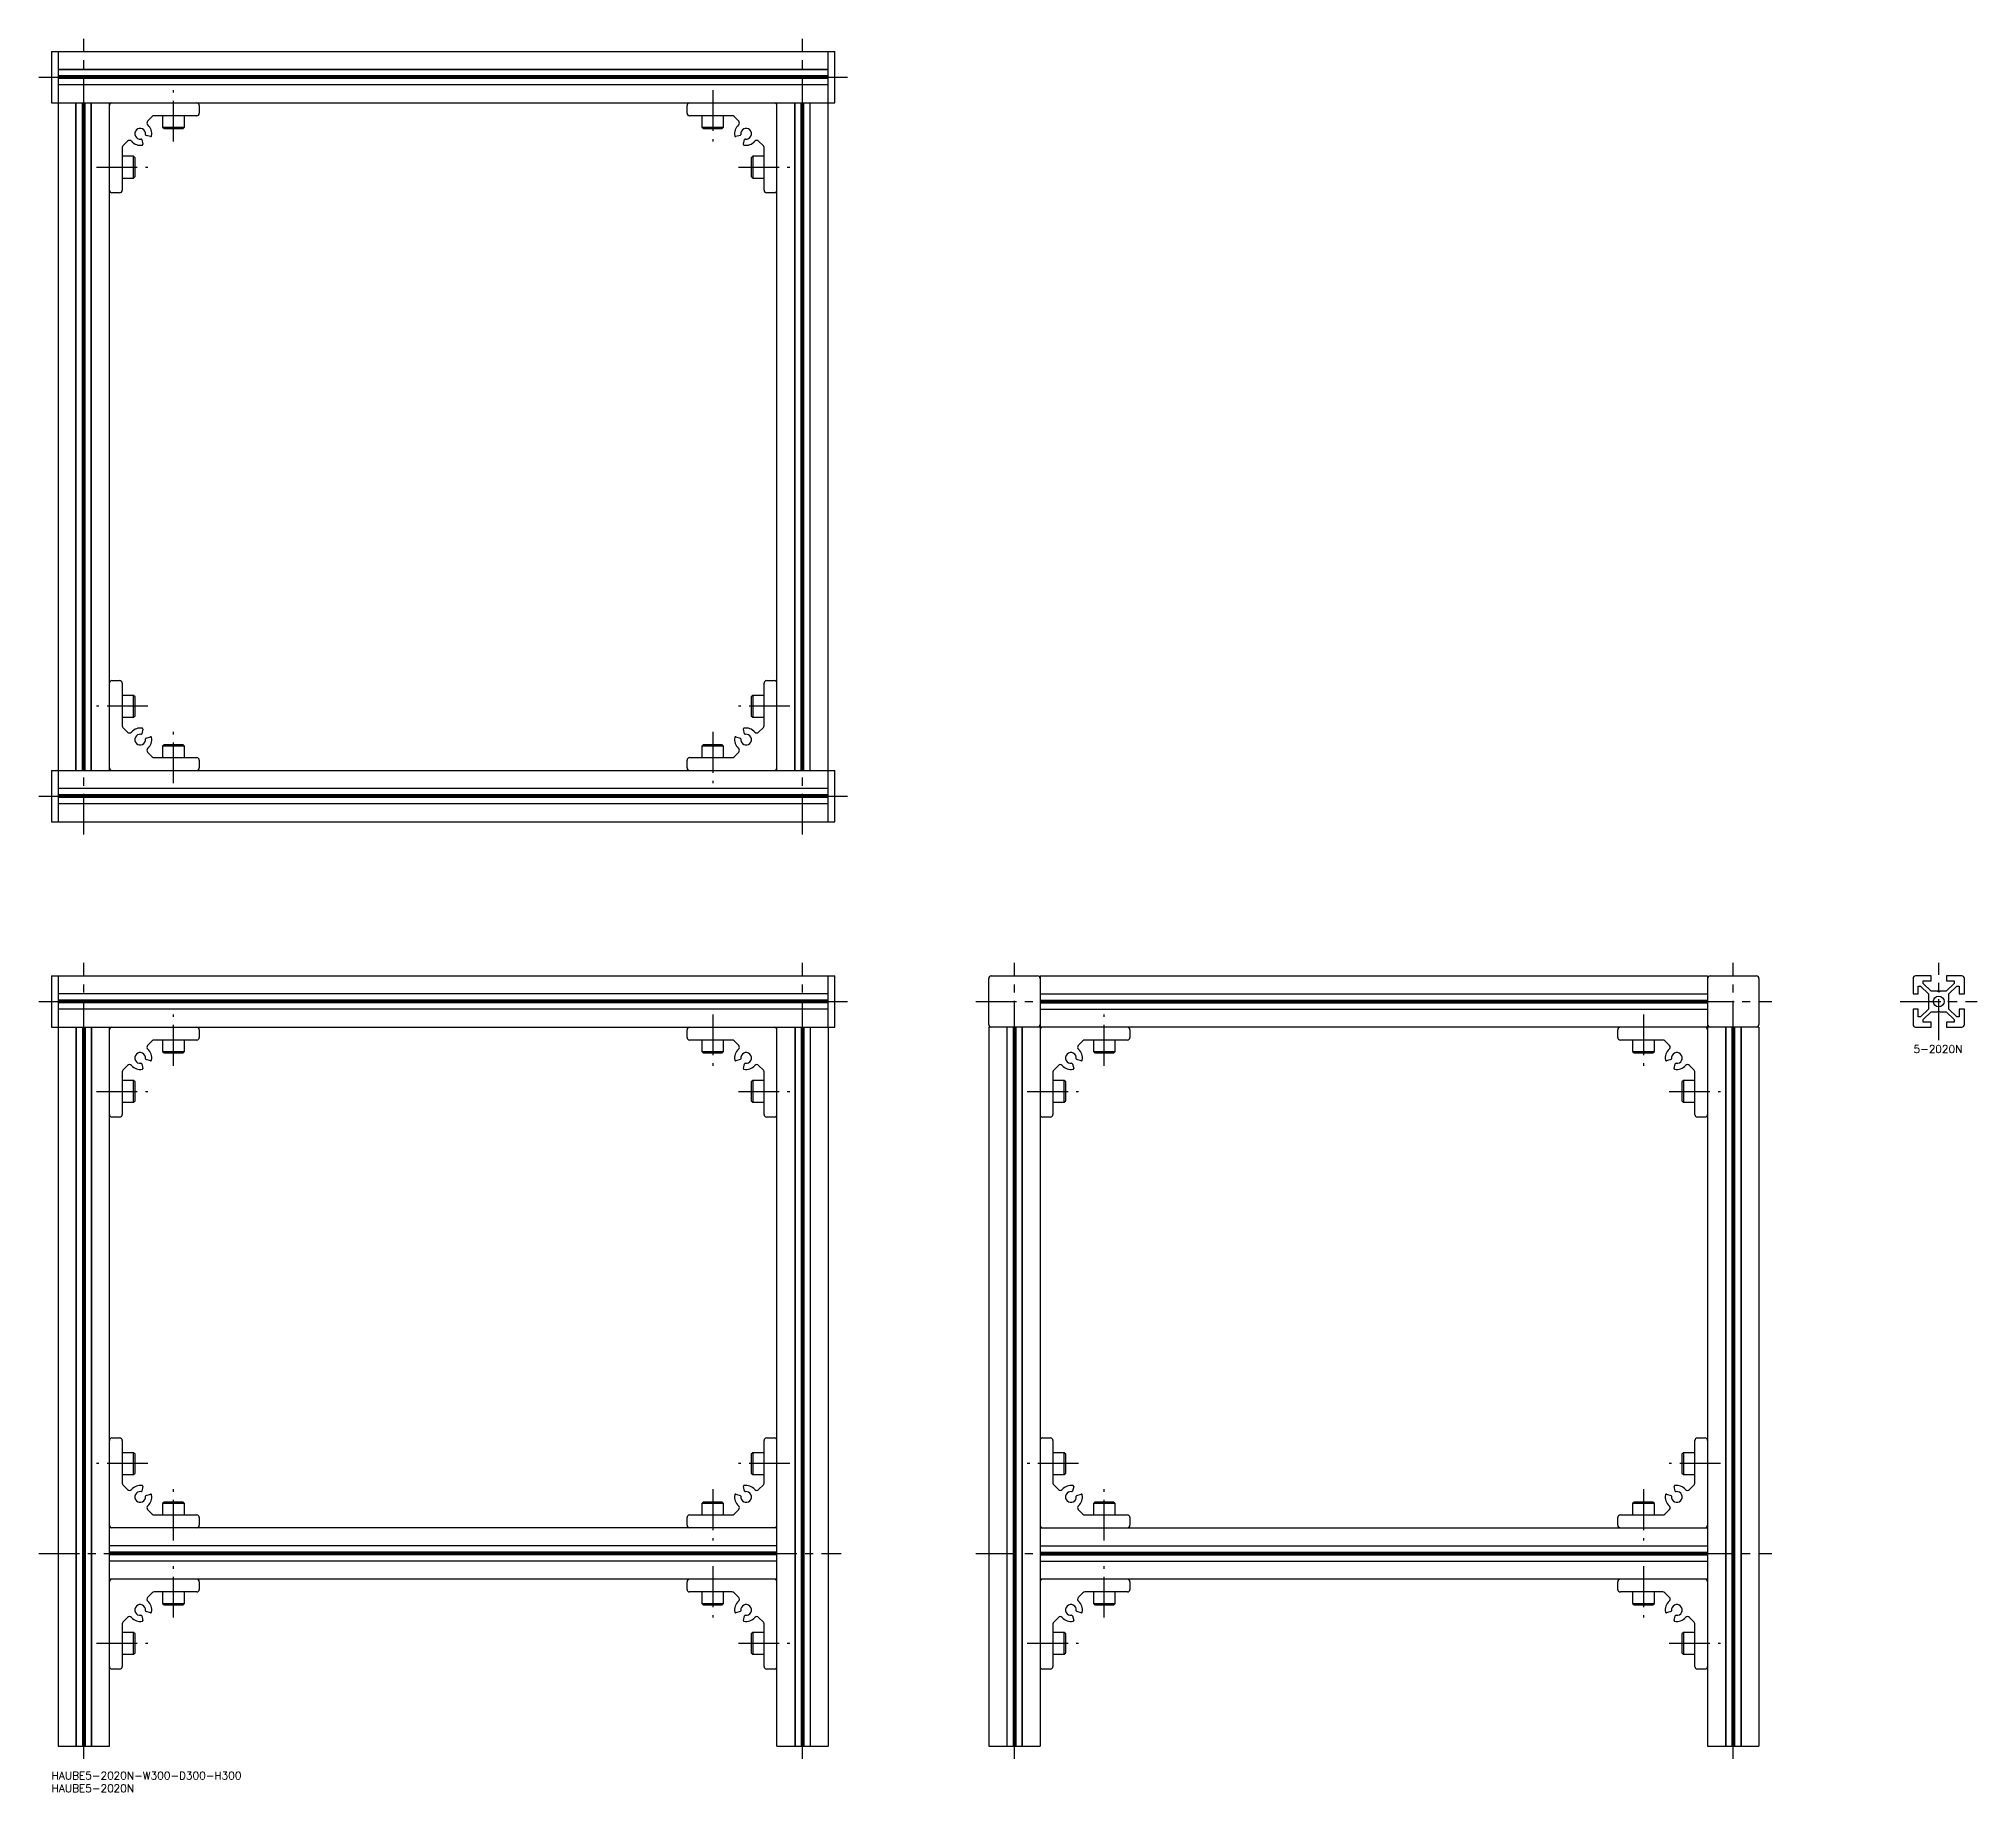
# Model space of a CAD drawing. Extents: x -5 to 750, y -8 to 675.
import ezdxf

# ---------------------------------------------------------------- set-up
doc = ezdxf.new("R2010")
doc.units = 0
doc.header["$LTSCALE"] = 0.5
doc.linetypes.add('CENTER', pattern=[50.8, 31.75, -6.35, 6.35, -6.35])
for name, color, linetype in [('MSM_CENTER', 1, 'CENTER'), ('MSM_CONTINUOUS', 7, 'CONTINUOUS'), ('MSM_PART_NUMBER', 7, 'CONTINUOUS')]:
    doc.layers.add(name, color=color, linetype=linetype)
doc.styles.get("Standard").update_dxf_attribs({"font": 'txt.shx', "height": 3, "bigfont": 'bigfont.shx'})

# ---------------------------------------------------------------- blocks, each defined once
blk = doc.blocks.new('*U8')
at = {"layer": 'MSM_PART_NUMBER'}
blk.add_text('HAUBE5-2020N-W300-D300-H300', height=3, dxfattribs=at).set_placement((0, -3))
blk = doc.blocks.new('*U9')
at = {"layer": 'MSM_PART_NUMBER'}
blk.add_text('HAUBE5-2020N', height=3, dxfattribs=at).set_placement((0, -8))
blk = doc.blocks.new('*U10')
at = {"layer": 'MSM_PART_NUMBER'}
blk.add_text('5-2020N', height=3, dxfattribs=at).set_placement((725.2, 279.97))

msp = doc.modelspace()

# ---------------------------------------------------------------- linework, layer by layer
at = {"layer": 'MSM_CENTER'}
for p, q in [((12.5, 365), (12.5, 675)), ((292.5, 365), (292.5, 675)), ((-5, 660), (310, 660)), ((47.5, 635), (47.5, 655)), ((257.5, 655), (257.5, 635)), ((17.5, 625), (37.5, 625)), ((267.5, 625), (287.5, 625)), ((37.5, 415), (17.5, 415)), ((287.5, 415), (267.5, 415)), ((47.5, 385), (47.5, 405)), ((257.5, 405), (257.5, 385)), ((-5, 380), (310, 380)), ((12.5, 5), (12.5, 315)), ((292.5, 5), (292.5, 315)), ((375, 5), (375, 315)), ((655, 5), (655, 315)), ((735, 285), (735, 315)), ((-5, 300), (310, 300)), ((47.5, 275), (47.5, 295)), ((257.5, 295), (257.5, 275)), ((360, 300), (670, 300)), ((410, 275), (410, 295)), ((620, 295), (620, 275)), ((720, 300), (750, 300)), ((17.5, 265), (37.5, 265)), ((267.5, 265), (287.5, 265)), ((380, 265), (400, 265)), ((630, 265), (650, 265)), ((37.5, 120), (17.5, 120)), ((287.5, 120), (267.5, 120)), ((400, 120), (380, 120)), ((650, 120), (630, 120)), ((47.5, 90), (47.5, 110)), ((257.5, 110), (257.5, 90)), ((410, 90), (410, 110)), ((620, 110), (620, 90)), ((-5, 85), (307.5, 85)), ((360, 85), (670, 85)), ((47.5, 60), (47.5, 80)), ((257.5, 80), (257.5, 60)), ((410, 60), (410, 80)), ((620, 80), (620, 60)), ((17.5, 50), (37.5, 50)), ((267.5, 50), (287.5, 50)), ((380, 50), (400, 50)), ((630, 50), (650, 50))]:
    msp.add_line(p, q, dxfattribs=at)
at = {"layer": 'MSM_CONTINUOUS'}
for p, q in [((0, 670), (305, 670)), ((0, 670), (0, 650)), ((2.5, 670), (2.5, 370)), ((302.5, 370), (302.5, 670)), ((305, 650), (305, 670)), ((302.5, 663), (2.5, 663)), ((302.5, 662.94), (2.5, 662.94)), ((302.5, 660.52), (2.5, 660.52)), ((302.5, 660), (2.5, 660)), ((302.5, 659.48), (2.5, 659.48)), ((302.5, 657.06), (2.5, 657.06)), ((302.5, 657), (2.5, 657)), ((0, 650), (305, 650)), ((9.5, 390), (9.5, 650)), ((9.56, 390), (9.56, 650)), ((11.98, 390), (11.98, 650)), ((12.5, 390), (12.5, 650)), ((13.02, 390), (13.02, 650)), ((15.44, 390), (15.44, 650)), ((15.5, 390), (15.5, 650)), ((22.5, 390), (22.5, 650)), ((282.5, 390), (282.5, 650)), ((289.5, 390), (289.5, 650)), ((289.56, 390), (289.56, 650)), ((291.98, 390), (291.98, 650)), ((292.5, 390), (292.5, 650)), ((293.02, 390), (293.02, 650)), ((295.44, 390), (295.44, 650)), ((295.5, 390), (295.5, 650)), ((39.21, 644.71), (37.38, 642.88)), ((56.5, 645), (39.91, 645)), ((43.25, 645), (43.25, 640.57)), ((51.75, 640.57), (51.75, 645)), ((57.5, 649), (57.5, 646)), ((247.5, 646), (247.5, 649)), ((265.09, 645), (248.5, 645)), ((253.25, 645), (253.25, 640.57)), ((261.75, 640.57), (261.75, 645)), ((267.62, 642.88), (265.79, 644.71)), ((29.62, 635.12), (27.79, 633.29)), ((35.12, 635.7), (35.58, 633.95)), ((38.55, 636.92), (36.8, 637.38)), ((43.25, 640.57), (43.82, 640)), ((43.25, 640.57), (51.75, 640.57)), ((43.82, 640), (51.18, 640)), ((51.18, 640), (51.75, 640.57)), ((253.25, 640.57), (253.82, 640)), ((253.25, 640.57), (261.75, 640.57)), ((253.82, 640), (261.18, 640)), ((261.18, 640), (261.75, 640.57)), ((268.2, 637.38), (266.45, 636.92)), ((269.42, 633.95), (269.88, 635.7)), ((277.21, 633.29), (275.38, 635.12)), ((27.5, 632.59), (27.5, 616)), ((31.93, 629.25), (27.5, 629.25)), ((32.5, 628.68), (31.93, 629.25)), ((31.93, 620.75), (31.93, 629.25)), ((32.5, 621.32), (32.5, 628.68)), ((273.07, 629.25), (272.5, 628.68)), ((272.5, 628.68), (272.5, 621.32)), ((277.5, 629.25), (273.07, 629.25)), ((273.07, 629.25), (273.07, 620.75)), ((277.5, 616), (277.5, 632.59)), ((27.5, 620.75), (31.93, 620.75)), ((31.93, 620.75), (32.5, 621.32)), ((272.5, 621.32), (273.07, 620.75)), ((273.07, 620.75), (277.5, 620.75)), ((26.5, 615), (23.5, 615)), ((281.5, 615), (278.5, 615)), ((23.5, 425), (26.5, 425)), ((27.5, 424), (27.5, 407.41)), ((277.5, 407.41), (277.5, 424)), ((278.5, 425), (281.5, 425)), ((31.93, 419.25), (27.5, 419.25)), ((32.5, 418.68), (31.93, 419.25)), ((31.93, 410.75), (31.93, 419.25)), ((32.5, 411.32), (32.5, 418.68)), ((273.07, 419.25), (272.5, 418.68)), ((272.5, 418.68), (272.5, 411.32)), ((277.5, 419.25), (273.07, 419.25)), ((273.07, 419.25), (273.07, 410.75)), ((27.5, 410.75), (31.93, 410.75)), ((31.93, 410.75), (32.5, 411.32)), ((272.5, 411.32), (273.07, 410.75)), ((273.07, 410.75), (277.5, 410.75)), ((27.79, 406.71), (29.62, 404.88)), ((35.58, 406.05), (35.12, 404.3)), ((36.8, 402.62), (38.55, 403.08)), ((266.45, 403.08), (268.2, 402.62)), ((269.88, 404.3), (269.42, 406.05)), ((275.38, 404.88), (277.21, 406.71)), ((37.38, 397.12), (39.21, 395.29)), ((39.91, 395), (56.5, 395)), ((43.82, 400), (43.25, 399.43)), ((43.25, 399.43), (43.25, 395)), ((51.75, 399.43), (43.25, 399.43)), ((51.18, 400), (43.82, 400)), ((51.75, 399.43), (51.18, 400)), ((51.75, 395), (51.75, 399.43)), ((57.5, 394), (57.5, 391)), ((247.5, 391), (247.5, 394)), ((248.5, 395), (265.09, 395)), ((253.82, 400), (253.25, 399.43)), ((253.25, 399.43), (253.25, 395)), ((261.75, 399.43), (253.25, 399.43)), ((261.18, 400), (253.82, 400)), ((261.75, 399.43), (261.18, 400)), ((261.75, 395), (261.75, 399.43)), ((265.79, 395.29), (267.62, 397.12)), ((0, 390), (305, 390)), ((0, 390), (0, 370)), ((305, 370), (305, 390)), ((302.5, 383), (2.5, 383)), ((302.5, 382.94), (2.5, 382.94)), ((302.5, 380.52), (2.5, 380.52)), ((302.5, 380), (2.5, 380)), ((302.5, 379.48), (2.5, 379.48)), ((0, 370), (305, 370)), ((302.5, 377.06), (2.5, 377.06)), ((302.5, 377), (2.5, 377)), ((0, 310), (305, 310)), ((0, 310), (0, 290)), ((2.5, 310), (2.5, 10)), ((302.5, 290), (302.5, 310)), ((305, 290), (305, 310)), ((366, 310), (384, 310)), ((385, 310), (385, 10)), ((385, 310), (645, 310)), ((645, 310), (645, 10)), ((646, 310), (664, 310)), ((732, 310), (726, 310)), ((732, 308), (732, 310)), ((744, 310), (738, 310)), ((738, 310), (738, 308)), ((302.5, 303), (2.5, 303)), ((302.5, 302.94), (2.5, 302.94)), ((365, 291), (365, 309)), ((385, 303), (645, 303)), ((385, 302.94), (645, 302.94)), ((665, 309), (665, 291)), ((725, 309), (725, 303)), ((725, 303), (727, 303)), ((727, 303), (727, 306)), ((727, 306), (727.94, 306)), ((727.94, 306), (731, 302.94)), ((729, 307.06), (729, 308)), ((729, 308), (732, 308)), ((732.06, 304), (729, 307.06)), ((731, 302.94), (731, 300.52)), ((734.48, 304), (732.06, 304)), ((735, 303.7), (734.48, 304)), ((735.52, 304), (735, 303.7)), ((737.94, 304), (735.52, 304)), ((741, 307.06), (737.94, 304)), ((738, 308), (741, 308)), ((739, 302.94), (742.06, 306)), ((739, 300.52), (739, 302.94)), ((741, 308), (741, 307.06)), ((742.06, 306), (743, 306)), ((743, 306), (743, 303)), ((743, 303), (745, 303)), ((745, 303), (745, 309)), ((302.5, 300.52), (2.5, 300.52)), ((302.5, 300), (2.5, 300)), ((302.5, 299.48), (2.5, 299.48)), ((302.5, 297.06), (2.5, 297.06)), ((302.5, 297), (2.5, 297)), ((385, 300.52), (645, 300.52)), ((385, 300), (645, 300)), ((385, 299.48), (645, 299.48)), ((385, 297.06), (645, 297.06)), ((385, 297), (645, 297)), ((727, 297), (725, 297)), ((725, 297), (725, 291)), ((727, 294), (727, 297)), ((731, 297.06), (727.94, 294)), ((729, 292.94), (732.06, 296)), ((731, 300.52), (731.3, 300)), ((731.3, 300), (731, 299.48)), ((731, 299.48), (731, 297.06)), ((732.06, 296), (734.48, 296)), ((734.48, 296), (735, 296.3)), ((735, 296.3), (735.52, 296)), ((735.52, 296), (737.94, 296)), ((737.94, 296), (741, 292.94)), ((738.7, 300), (739, 300.52)), ((739, 299.48), (738.7, 300)), ((739, 297.06), (739, 299.48)), ((742.06, 294), (739, 297.06)), ((745, 297), (743, 297)), ((743, 297), (743, 294)), ((745, 291), (745, 297)), ((0, 290), (305, 290)), ((9.5, 290), (9.5, 10)), ((9.56, 290), (9.56, 10)), ((11.98, 290), (11.98, 10)), ((12.5, 290), (12.5, 10)), ((13.02, 290), (13.02, 10)), ((15.44, 290), (15.44, 10)), ((15.5, 290), (15.5, 10)), ((22.5, 10), (22.5, 290)), ((57.5, 289), (57.5, 286)), ((247.5, 286), (247.5, 289)), ((282.5, 10), (282.5, 290)), ((289.5, 290), (289.5, 10)), ((289.56, 290), (289.56, 10)), ((291.98, 290), (291.98, 10)), ((292.5, 290), (292.5, 10)), ((293.02, 290), (293.02, 10)), ((295.44, 290), (295.44, 10)), ((295.5, 290), (295.5, 10)), ((302.5, 290), (302.5, 10)), ((665, 290), (365, 290)), ((365, 290), (365, 10)), ((372, 290), (372, 10)), ((372.06, 290), (372.06, 10)), ((374.48, 290), (374.48, 10)), ((375, 290), (375, 10)), ((375.52, 290), (375.52, 10)), ((377.94, 290), (377.94, 10)), ((378, 290), (378, 10)), ((420, 289), (420, 286)), ((610, 286), (610, 289)), ((652, 290), (652, 10)), ((652.06, 290), (652.06, 10)), ((654.48, 290), (654.48, 10)), ((655, 290), (655, 10)), ((655.52, 290), (655.52, 10)), ((657.94, 290), (657.94, 10)), ((658, 290), (658, 10)), ((665, 290), (665, 10)), ((726, 290), (732, 290)), ((727.94, 294), (727, 294)), ((729, 292), (729, 292.94)), ((732, 292), (729, 292)), ((732, 290), (732, 292)), ((741, 292), (738, 292)), ((738, 292), (738, 290)), ((738, 290), (744, 290)), ((741, 292.94), (741, 292)), ((743, 294), (742.06, 294)), ((39.21, 284.71), (37.38, 282.88)), ((56.5, 285), (39.91, 285)), ((43.25, 285), (43.25, 280.57)), ((43.25, 280.57), (43.82, 280)), ((43.25, 280.57), (51.75, 280.57)), ((43.82, 280), (51.18, 280)), ((51.18, 280), (51.75, 280.57)), ((51.75, 280.57), (51.75, 285)), ((265.09, 285), (248.5, 285)), ((253.25, 285), (253.25, 280.57)), ((253.25, 280.57), (253.82, 280)), ((253.25, 280.57), (261.75, 280.57)), ((253.82, 280), (261.18, 280)), ((261.18, 280), (261.75, 280.57)), ((261.75, 280.57), (261.75, 285)), ((267.62, 282.88), (265.79, 284.71)), ((401.71, 284.71), (399.88, 282.88)), ((419, 285), (402.41, 285)), ((405.75, 285), (405.75, 280.57)), ((405.75, 280.57), (406.32, 280)), ((405.75, 280.57), (414.25, 280.57)), ((406.32, 280), (413.68, 280)), ((413.68, 280), (414.25, 280.57)), ((414.25, 280.57), (414.25, 285)), ((627.59, 285), (611, 285)), ((615.75, 285), (615.75, 280.57)), ((615.75, 280.57), (616.32, 280)), ((615.75, 280.57), (624.25, 280.57)), ((616.32, 280), (623.68, 280)), ((623.68, 280), (624.25, 280.57)), ((624.25, 280.57), (624.25, 285)), ((630.12, 282.88), (628.29, 284.71)), ((27.5, 272.59), (27.5, 256)), ((29.62, 275.12), (27.79, 273.29)), ((35.12, 275.7), (35.58, 273.95)), ((38.55, 276.92), (36.8, 277.38)), ((268.2, 277.38), (266.45, 276.92)), ((269.42, 273.95), (269.88, 275.7)), ((277.21, 273.29), (275.38, 275.12)), ((277.5, 256), (277.5, 272.59)), ((390, 272.59), (390, 256)), ((392.12, 275.12), (390.29, 273.29)), ((397.62, 275.7), (398.08, 273.95)), ((401.05, 276.92), (399.3, 277.38)), ((630.7, 277.38), (628.95, 276.92)), ((631.92, 273.95), (632.38, 275.7)), ((639.71, 273.29), (637.88, 275.12)), ((640, 256), (640, 272.59)), ((31.93, 269.25), (27.5, 269.25)), ((32.5, 268.68), (31.93, 269.25)), ((31.93, 260.75), (31.93, 269.25)), ((32.5, 261.32), (32.5, 268.68)), ((273.07, 269.25), (272.5, 268.68)), ((272.5, 268.68), (272.5, 261.32)), ((277.5, 269.25), (273.07, 269.25)), ((273.07, 269.25), (273.07, 260.75)), ((394.43, 269.25), (390, 269.25)), ((395, 268.68), (394.43, 269.25)), ((394.43, 260.75), (394.43, 269.25)), ((395, 261.32), (395, 268.68)), ((635.57, 269.25), (635, 268.68)), ((635, 268.68), (635, 261.32)), ((640, 269.25), (635.57, 269.25)), ((635.57, 269.25), (635.57, 260.75)), ((27.5, 260.75), (31.93, 260.75)), ((31.93, 260.75), (32.5, 261.32)), ((272.5, 261.32), (273.07, 260.75)), ((273.07, 260.75), (277.5, 260.75)), ((390, 260.75), (394.43, 260.75)), ((394.43, 260.75), (395, 261.32)), ((635, 261.32), (635.57, 260.75)), ((635.57, 260.75), (640, 260.75)), ((26.5, 255), (23.5, 255)), ((281.5, 255), (278.5, 255)), ((389, 255), (386, 255)), ((644, 255), (641, 255)), ((23.5, 130), (26.5, 130)), ((27.5, 129), (27.5, 112.41)), ((277.5, 112.41), (277.5, 129)), ((278.5, 130), (281.5, 130)), ((386, 130), (389, 130)), ((390, 129), (390, 112.41)), ((640, 112.41), (640, 129)), ((641, 130), (644, 130)), ((31.93, 124.25), (27.5, 124.25)), ((32.5, 123.68), (31.93, 124.25)), ((31.93, 115.75), (31.93, 124.25)), ((32.5, 116.32), (32.5, 123.68)), ((273.07, 124.25), (272.5, 123.68)), ((272.5, 123.68), (272.5, 116.32)), ((277.5, 124.25), (273.07, 124.25)), ((273.07, 124.25), (273.07, 115.75)), ((394.43, 124.25), (390, 124.25)), ((395, 123.68), (394.43, 124.25)), ((394.43, 115.75), (394.43, 124.25)), ((395, 116.32), (395, 123.68)), ((635.57, 124.25), (635, 123.68)), ((635, 123.68), (635, 116.32)), ((640, 124.25), (635.57, 124.25)), ((635.57, 124.25), (635.57, 115.75)), ((27.5, 115.75), (31.93, 115.75)), ((31.93, 115.75), (32.5, 116.32)), ((272.5, 116.32), (273.07, 115.75)), ((273.07, 115.75), (277.5, 115.75)), ((390, 115.75), (394.43, 115.75)), ((394.43, 115.75), (395, 116.32)), ((635, 116.32), (635.57, 115.75)), ((635.57, 115.75), (640, 115.75)), ((27.79, 111.71), (29.62, 109.88)), ((35.58, 111.05), (35.12, 109.3)), ((36.8, 107.62), (38.55, 108.08)), ((266.45, 108.08), (268.2, 107.62)), ((269.88, 109.3), (269.42, 111.05)), ((275.38, 109.88), (277.21, 111.71)), ((390.29, 111.71), (392.12, 109.88)), ((398.08, 111.05), (397.62, 109.3)), ((399.3, 107.62), (401.05, 108.08)), ((628.95, 108.08), (630.7, 107.62)), ((632.38, 109.3), (631.92, 111.05)), ((637.88, 109.88), (639.71, 111.71)), ((37.38, 102.12), (39.21, 100.29)), ((39.91, 100), (56.5, 100)), ((43.82, 105), (43.25, 104.43)), ((43.25, 104.43), (43.25, 100)), ((51.75, 104.43), (43.25, 104.43)), ((51.18, 105), (43.82, 105)), ((51.75, 104.43), (51.18, 105)), ((51.75, 100), (51.75, 104.43)), ((57.5, 99), (57.5, 96)), ((247.5, 96), (247.5, 99)), ((248.5, 100), (265.09, 100)), ((253.82, 105), (253.25, 104.43)), ((253.25, 104.43), (253.25, 100)), ((261.75, 104.43), (253.25, 104.43)), ((261.18, 105), (253.82, 105)), ((261.75, 104.43), (261.18, 105)), ((261.75, 100), (261.75, 104.43)), ((265.79, 100.29), (267.62, 102.12)), ((399.88, 102.12), (401.71, 100.29)), ((402.41, 100), (419, 100)), ((406.32, 105), (405.75, 104.43)), ((405.75, 104.43), (405.75, 100)), ((414.25, 104.43), (405.75, 104.43)), ((413.68, 105), (406.32, 105)), ((414.25, 104.43), (413.68, 105)), ((414.25, 100), (414.25, 104.43)), ((420, 99), (420, 96)), ((610, 96), (610, 99)), ((611, 100), (627.59, 100)), ((616.32, 105), (615.75, 104.43)), ((615.75, 104.43), (615.75, 100)), ((624.25, 104.43), (615.75, 104.43)), ((623.68, 105), (616.32, 105)), ((624.25, 104.43), (623.68, 105)), ((624.25, 100), (624.25, 104.43)), ((628.29, 100.29), (630.12, 102.12)), ((282.5, 95), (22.5, 95)), ((385, 95), (645, 95)), ((282.5, 88), (22.5, 88)), ((282.5, 87.94), (22.5, 87.94)), ((282.5, 85.52), (22.5, 85.52)), ((282.5, 85), (22.5, 85)), ((282.5, 84.48), (22.5, 84.48)), ((385, 88), (645, 88)), ((385, 87.94), (645, 87.94)), ((385, 85.52), (645, 85.52)), ((385, 85), (645, 85)), ((385, 84.48), (645, 84.48)), ((282.5, 82.06), (22.5, 82.06)), ((282.5, 82), (22.5, 82)), ((385, 82.06), (645, 82.06)), ((385, 82), (645, 82)), ((282.5, 75), (22.5, 75)), ((39.21, 69.71), (37.38, 67.88)), ((56.5, 70), (39.91, 70)), ((43.25, 70), (43.25, 65.57)), ((51.75, 65.57), (51.75, 70)), ((57.5, 74), (57.5, 71)), ((247.5, 71), (247.5, 74)), ((265.09, 70), (248.5, 70)), ((253.25, 70), (253.25, 65.57)), ((261.75, 65.57), (261.75, 70)), ((267.62, 67.88), (265.79, 69.71)), ((645, 75), (385, 75)), ((401.71, 69.71), (399.88, 67.88)), ((419, 70), (402.41, 70)), ((405.75, 70), (405.75, 65.57)), ((414.25, 65.57), (414.25, 70)), ((420, 74), (420, 71)), ((610, 71), (610, 74)), ((627.59, 70), (611, 70)), ((615.75, 70), (615.75, 65.57)), ((624.25, 65.57), (624.25, 70)), ((630.12, 67.88), (628.29, 69.71)), ((35.12, 60.7), (35.58, 58.95)), ((38.55, 61.92), (36.8, 62.38)), ((43.25, 65.57), (43.82, 65)), ((43.25, 65.57), (51.75, 65.57)), ((43.82, 65), (51.18, 65)), ((51.18, 65), (51.75, 65.57)), ((253.25, 65.57), (253.82, 65)), ((253.25, 65.57), (261.75, 65.57)), ((253.82, 65), (261.18, 65)), ((261.18, 65), (261.75, 65.57)), ((268.2, 62.38), (266.45, 61.92)), ((269.42, 58.95), (269.88, 60.7)), ((397.62, 60.7), (398.08, 58.95)), ((401.05, 61.92), (399.3, 62.38)), ((405.75, 65.57), (406.32, 65)), ((405.75, 65.57), (414.25, 65.57)), ((406.32, 65), (413.68, 65)), ((413.68, 65), (414.25, 65.57)), ((615.75, 65.57), (616.32, 65)), ((615.75, 65.57), (624.25, 65.57)), ((616.32, 65), (623.68, 65)), ((623.68, 65), (624.25, 65.57)), ((630.7, 62.38), (628.95, 61.92)), ((631.92, 58.95), (632.38, 60.7)), ((27.5, 57.59), (27.5, 41)), ((31.93, 54.25), (27.5, 54.25)), ((29.62, 60.12), (27.79, 58.29)), ((32.5, 53.68), (31.93, 54.25)), ((31.93, 45.75), (31.93, 54.25)), ((32.5, 46.32), (32.5, 53.68)), ((273.07, 54.25), (272.5, 53.68)), ((272.5, 53.68), (272.5, 46.32)), ((277.5, 54.25), (273.07, 54.25)), ((273.07, 54.25), (273.07, 45.75)), ((277.21, 58.29), (275.38, 60.12)), ((277.5, 41), (277.5, 57.59)), ((390, 57.59), (390, 41)), ((394.43, 54.25), (390, 54.25)), ((392.12, 60.12), (390.29, 58.29)), ((395, 53.68), (394.43, 54.25)), ((394.43, 45.75), (394.43, 54.25)), ((395, 46.32), (395, 53.68)), ((635.57, 54.25), (635, 53.68)), ((635, 53.68), (635, 46.32)), ((640, 54.25), (635.57, 54.25)), ((635.57, 54.25), (635.57, 45.75)), ((639.71, 58.29), (637.88, 60.12)), ((640, 41), (640, 57.59)), ((27.5, 45.75), (31.93, 45.75)), ((31.93, 45.75), (32.5, 46.32)), ((272.5, 46.32), (273.07, 45.75)), ((273.07, 45.75), (277.5, 45.75)), ((390, 45.75), (394.43, 45.75)), ((394.43, 45.75), (395, 46.32)), ((635, 46.32), (635.57, 45.75)), ((635.57, 45.75), (640, 45.75)), ((26.5, 40), (23.5, 40)), ((281.5, 40), (278.5, 40)), ((389, 40), (386, 40)), ((644, 40), (641, 40)), ((2.5, 10), (22.5, 10)), ((282.5, 10), (302.5, 10)), ((365, 10), (385, 10)), ((645, 10), (665, 10))]:
    msp.add_line(p, q, dxfattribs=at)
msp.add_circle((735, 300), 2.1, dxfattribs=at)
for centre, radius, start, end in [((23.5, 649), 1, 90, 180), ((56.5, 649), 1, 0, 90), ((248.5, 649), 1, 90, 180), ((281.5, 649), 1, 0, 90), ((38.09, 642.17), 1, 135, 229.31913), ((39.91, 644), 1, 90, 135), ((56.5, 646), 1, 270, 0), ((248.5, 646), 1, 180, 270), ((265.09, 644), 1, 45, 90), ((266.91, 642.17), 1, 310.68088, 45), ((30.33, 634.41), 1, 40.68088, 135), ((34.5, 638), 4.5, 220.68088, 280.90396), ((34.5, 638), 2.1, 352.18075, 277.81924), ((34.83, 635.62), 0.3, 15, 97.81924), ((36.88, 637.67), 0.3, 172.18076, 255), ((34.5, 638), 4.5, 349.09604, 49.31912), ((38.62, 637.21), 0.3, 255, 349.09606), ((270.5, 638), 4.5, 130.68088, 190.90396), ((266.38, 637.21), 0.3, 190.90396, 285), ((268.12, 637.67), 0.3, 285, 7.81924), ((270.5, 638), 2.1, 262.18075, 187.81924), ((270.5, 638), 4.5, 259.09604, 319.31912), ((270.17, 635.62), 0.3, 82.18076, 165), ((274.67, 634.41), 1, 45, 139.31913), ((28.5, 632.59), 1, 135, 180), ((35.29, 633.88), 0.3, 280.90396, 15), ((269.71, 633.88), 0.3, 165, 259.09606), ((276.5, 632.59), 1, 0, 45), ((23.5, 616), 1, 180, 270), ((26.5, 616), 1, 270, 0), ((278.5, 616), 1, 180, 270), ((281.5, 616), 1, 270, 0), ((23.5, 424), 1, 90, 180), ((26.5, 424), 1, 0, 90), ((278.5, 424), 1, 90, 180), ((281.5, 424), 1, 0, 90), ((28.5, 407.41), 1, 180, 225), ((30.33, 405.59), 1, 225, 319.31913), ((34.5, 402), 4.5, 79.09604, 139.31912), ((34.5, 402), 2.1, 82.18075, 7.81924), ((34.83, 404.38), 0.3, 262.18076, 345), ((35.29, 406.12), 0.3, 345, 79.09606), ((36.88, 402.33), 0.3, 105, 187.81924), ((34.5, 402), 4.5, 310.68088, 10.90396), ((38.62, 402.79), 0.3, 10.90396, 105), ((270.5, 402), 4.5, 169.09604, 229.31912), ((266.38, 402.79), 0.3, 75, 169.09606), ((268.12, 402.33), 0.3, 352.18076, 75), ((270.5, 402), 2.1, 172.18075, 97.81924), ((269.71, 406.12), 0.3, 100.90396, 195), ((270.5, 402), 4.5, 40.68088, 100.90396), ((270.17, 404.38), 0.3, 195, 277.81924), ((274.67, 405.59), 1, 220.68088, 315), ((276.5, 407.41), 1, 315, 0), ((38.09, 397.83), 1, 130.68088, 225), ((39.91, 396), 1, 225, 270), ((56.5, 394), 1, 0, 90), ((248.5, 394), 1, 90, 180), ((265.09, 396), 1, 270, 315), ((266.91, 397.83), 1, 315, 49.31913), ((23.5, 391), 1, 180, 270), ((56.5, 391), 1, 270, 0), ((248.5, 391), 1, 180, 270), ((281.5, 391), 1, 270, 0), ((366, 309), 1, 90, 180), ((384, 309), 1, 0, 90), ((646, 309), 1, 90, 180), ((664, 309), 1, 0, 90), ((726, 309), 1, 90, 180), ((744, 309), 1, 0, 90), ((23.5, 289), 1, 90, 180), ((56.5, 289), 1, 0, 90), ((248.5, 289), 1, 90, 180), ((281.5, 289), 1, 0, 90), ((366, 291), 1, 180, 270), ((384, 291), 1, 270, 0), ((386, 289), 1, 90, 180), ((419, 289), 1, 0, 90), ((611, 289), 1, 90, 180), ((644, 289), 1, 0, 90), ((646, 291), 1, 180, 270), ((664, 291), 1, 270, 0), ((726, 291), 1, 180, 270), ((744, 291), 1, 270, 0), ((34.5, 278), 2.1, 352.18075, 277.81924), ((38.09, 282.17), 1, 135, 229.31913), ((34.5, 278), 4.5, 349.09604, 49.31912), ((39.91, 284), 1, 90, 135), ((56.5, 286), 1, 270, 0), ((248.5, 286), 1, 180, 270), ((265.09, 284), 1, 45, 90), ((270.5, 278), 4.5, 130.68088, 190.90396), ((266.91, 282.17), 1, 310.68088, 45), ((270.5, 278), 2.1, 262.18075, 187.81924), ((397, 278), 2.1, 352.18075, 277.81924), ((400.59, 282.17), 1, 135, 229.31913), ((397, 278), 4.5, 349.09604, 49.31912), ((402.41, 284), 1, 90, 135), ((419, 286), 1, 270, 0), ((611, 286), 1, 180, 270), ((627.59, 284), 1, 45, 90), ((633, 278), 4.5, 130.68088, 190.90396), ((629.41, 282.17), 1, 310.68088, 45), ((633, 278), 2.1, 262.18075, 187.81924), ((28.5, 272.59), 1, 135, 180), ((30.33, 274.41), 1, 40.68088, 135), ((34.5, 278), 4.5, 220.68088, 280.90396), ((34.83, 275.62), 0.3, 15, 97.81924), ((35.29, 273.88), 0.3, 280.90396, 15), ((36.88, 277.67), 0.3, 172.18076, 255), ((38.62, 277.21), 0.3, 255, 349.09606), ((266.38, 277.21), 0.3, 190.90396, 285), ((268.12, 277.67), 0.3, 285, 7.81924), ((269.71, 273.88), 0.3, 165, 259.09606), ((270.5, 278), 4.5, 259.09604, 319.31912), ((270.17, 275.62), 0.3, 82.18076, 165), ((274.67, 274.41), 1, 45, 139.31913), ((276.5, 272.59), 1, 0, 45), ((391, 272.59), 1, 135, 180), ((392.83, 274.41), 1, 40.68088, 135), ((397, 278), 4.5, 220.68088, 280.90396), ((397.33, 275.62), 0.3, 15, 97.81924), ((397.79, 273.88), 0.3, 280.90396, 15), ((399.38, 277.67), 0.3, 172.18076, 255), ((401.12, 277.21), 0.3, 255, 349.09606), ((628.88, 277.21), 0.3, 190.90396, 285), ((630.62, 277.67), 0.3, 285, 7.81924), ((632.21, 273.88), 0.3, 165, 259.09606), ((633, 278), 4.5, 259.09604, 319.31912), ((632.67, 275.62), 0.3, 82.18076, 165), ((637.17, 274.41), 1, 45, 139.31913), ((639, 272.59), 1, 0, 45), ((23.5, 256), 1, 180, 270), ((26.5, 256), 1, 270, 0), ((278.5, 256), 1, 180, 270), ((281.5, 256), 1, 270, 0), ((386, 256), 1, 180, 270), ((389, 256), 1, 270, 0), ((641, 256), 1, 180, 270), ((644, 256), 1, 270, 0), ((23.5, 129), 1, 90, 180), ((26.5, 129), 1, 0, 90), ((278.5, 129), 1, 90, 180), ((281.5, 129), 1, 0, 90), ((386, 129), 1, 90, 180), ((389, 129), 1, 0, 90), ((641, 129), 1, 90, 180), ((644, 129), 1, 0, 90), ((28.5, 112.41), 1, 180, 225), ((30.33, 110.59), 1, 225, 319.31913), ((34.5, 107), 4.5, 79.09604, 139.31912), ((34.5, 107), 2.1, 82.18075, 7.81924), ((34.83, 109.38), 0.3, 262.18076, 345), ((35.29, 111.12), 0.3, 345, 79.09606), ((36.88, 107.33), 0.3, 105, 187.81924), ((34.5, 107), 4.5, 310.68088, 10.90396), ((38.62, 107.79), 0.3, 10.90396, 105), ((270.5, 107), 4.5, 169.09604, 229.31912), ((266.38, 107.79), 0.3, 75, 169.09606), ((268.12, 107.33), 0.3, 352.18076, 75), ((270.5, 107), 2.1, 172.18075, 97.81924), ((269.71, 111.12), 0.3, 100.90396, 195), ((270.5, 107), 4.5, 40.68088, 100.90396), ((270.17, 109.38), 0.3, 195, 277.81924), ((274.67, 110.59), 1, 220.68088, 315), ((276.5, 112.41), 1, 315, 0), ((391, 112.41), 1, 180, 225), ((392.83, 110.59), 1, 225, 319.31913), ((397, 107), 4.5, 79.09604, 139.31912), ((397, 107), 2.1, 82.18075, 7.81924), ((397.33, 109.38), 0.3, 262.18076, 345), ((397.79, 111.12), 0.3, 345, 79.09606), ((399.38, 107.33), 0.3, 105, 187.81924), ((397, 107), 4.5, 310.68088, 10.90396), ((401.12, 107.79), 0.3, 10.90396, 105), ((633, 107), 4.5, 169.09604, 229.31912), ((628.88, 107.79), 0.3, 75, 169.09606), ((630.62, 107.33), 0.3, 352.18076, 75), ((633, 107), 2.1, 172.18075, 97.81924), ((632.21, 111.12), 0.3, 100.90396, 195), ((633, 107), 4.5, 40.68088, 100.90396), ((632.67, 109.38), 0.3, 195, 277.81924), ((637.17, 110.59), 1, 220.68088, 315), ((639, 112.41), 1, 315, 0), ((38.09, 102.83), 1, 130.68088, 225), ((39.91, 101), 1, 225, 270), ((56.5, 99), 1, 0, 90), ((248.5, 99), 1, 90, 180), ((265.09, 101), 1, 270, 315), ((266.91, 102.83), 1, 315, 49.31913), ((400.59, 102.83), 1, 130.68088, 225), ((402.41, 101), 1, 225, 270), ((419, 99), 1, 0, 90), ((611, 99), 1, 90, 180), ((627.59, 101), 1, 270, 315), ((629.41, 102.83), 1, 315, 49.31913), ((23.5, 96), 1, 180, 270), ((56.5, 96), 1, 270, 0), ((248.5, 96), 1, 180, 270), ((281.5, 96), 1, 270, 0), ((386, 96), 1, 180, 270), ((419, 96), 1, 270, 0), ((611, 96), 1, 180, 270), ((644, 96), 1, 270, 0), ((23.5, 74), 1, 90, 180), ((39.91, 69), 1, 90, 135), ((56.5, 74), 1, 0, 90), ((56.5, 71), 1, 270, 0), ((248.5, 74), 1, 90, 180), ((248.5, 71), 1, 180, 270), ((265.09, 69), 1, 45, 90), ((281.5, 74), 1, 0, 90), ((386, 74), 1, 90, 180), ((402.41, 69), 1, 90, 135), ((419, 74), 1, 0, 90), ((419, 71), 1, 270, 0), ((611, 74), 1, 90, 180), ((611, 71), 1, 180, 270), ((627.59, 69), 1, 45, 90), ((644, 74), 1, 0, 90), ((30.33, 59.41), 1, 40.68088, 135), ((34.5, 63), 2.1, 352.18075, 277.81924), ((34.83, 60.62), 0.3, 15, 97.81924), ((36.88, 62.67), 0.3, 172.18076, 255), ((38.09, 67.17), 1, 135, 229.31913), ((34.5, 63), 4.5, 349.09604, 49.31912), ((38.62, 62.21), 0.3, 255, 349.09606), ((270.5, 63), 4.5, 130.68088, 190.90396), ((266.38, 62.21), 0.3, 190.90396, 285), ((266.91, 67.17), 1, 310.68088, 45), ((268.12, 62.67), 0.3, 285, 7.81924), ((270.5, 63), 2.1, 262.18075, 187.81924), ((270.17, 60.62), 0.3, 82.18076, 165), ((274.67, 59.41), 1, 45, 139.31913), ((392.83, 59.41), 1, 40.68088, 135), ((397, 63), 2.1, 352.18075, 277.81924), ((397.33, 60.62), 0.3, 15, 97.81924), ((399.38, 62.67), 0.3, 172.18076, 255), ((400.59, 67.17), 1, 135, 229.31913), ((397, 63), 4.5, 349.09604, 49.31912), ((401.12, 62.21), 0.3, 255, 349.09606), ((633, 63), 4.5, 130.68088, 190.90396), ((628.88, 62.21), 0.3, 190.90396, 285), ((629.41, 67.17), 1, 310.68088, 45), ((630.62, 62.67), 0.3, 285, 7.81924), ((633, 63), 2.1, 262.18075, 187.81924), ((632.67, 60.62), 0.3, 82.18076, 165), ((637.17, 59.41), 1, 45, 139.31913), ((28.5, 57.59), 1, 135, 180), ((34.5, 63), 4.5, 220.68088, 280.90396), ((35.29, 58.88), 0.3, 280.90396, 15), ((269.71, 58.88), 0.3, 165, 259.09606), ((270.5, 63), 4.5, 259.09604, 319.31912), ((276.5, 57.59), 1, 0, 45), ((391, 57.59), 1, 135, 180), ((397, 63), 4.5, 220.68088, 280.90396), ((397.79, 58.88), 0.3, 280.90396, 15), ((632.21, 58.88), 0.3, 165, 259.09606), ((633, 63), 4.5, 259.09604, 319.31912), ((639, 57.59), 1, 0, 45), ((23.5, 41), 1, 180, 270), ((26.5, 41), 1, 270, 0), ((278.5, 41), 1, 180, 270), ((281.5, 41), 1, 270, 0), ((386, 41), 1, 180, 270), ((389, 41), 1, 270, 0), ((641, 41), 1, 180, 270), ((644, 41), 1, 270, 0)]:
    msp.add_arc(centre, radius, start, end, dxfattribs=at)

# ---------------------------------------------------------------- block references
for name in ['*U10', '*U8', '*U9']:
    msp.add_blockref(name, (0, 0), dxfattribs=at)

doc.saveas('drawing.dxf')
